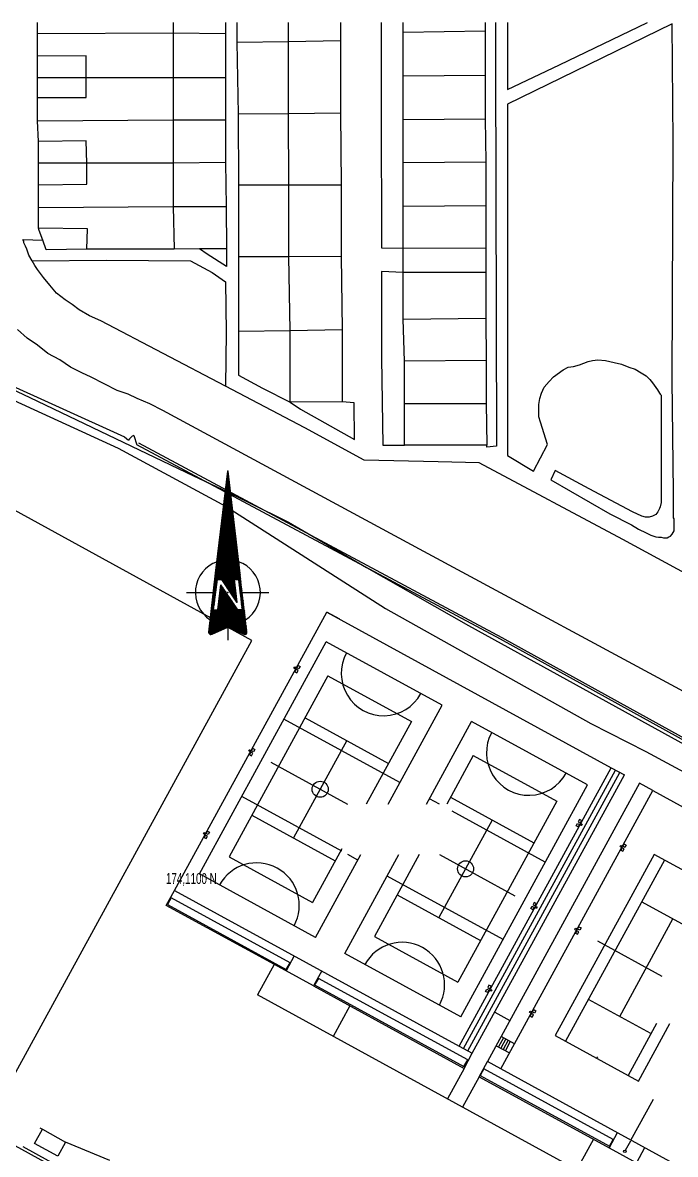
# Model space of a CAD drawing. Header units: millimetres. Extents: x 521005098 to 522149999836, y 174611071 to 175300000107.
# Drawn here: x 521803461790 to 521878764058, y 175169562340 to 175300000026 of the extents above; entities that cross this region are included whole.
import ezdxf
from ezdxf.enums import TextEntityAlignment as Align

# ---------------------------------------------------------------- set-up
doc = ezdxf.new("R2010")
doc.units = ezdxf.units.MM
doc.header["$LTSCALE"] = 200
doc.header["$PDSIZE"] = 200
for name, color, linetype in [('0-35TEXT', 3, 'Continuous'), ('siteplan$0$0-35TEXT', 3, 'Continuous'), ('siteplan$0$siteplan$0$10', 1, 'Continuous'), ('siteplan$0$siteplan$0$14', 1, 'Continuous'), ('siteplan$0$siteplan$0$19', 1, 'Continuous'), ('siteplan$0$siteplan$0$21', 1, 'Continuous'), ('siteplan$0$siteplan$0$25', 1, 'Continuous'), ('siteplan$0$siteplan$0$26', 1, 'Continuous'), ('siteplan$0$siteplan$0$48', 1, 'Continuous'), ('siteplan$0$siteplan$0$8', 1, 'Continuous'), ('siteplan$0$siteplan$0$9', 1, 'Continuous'), ('siteplan$0$siteplan$0$CONTROL', 7, 'Continuous'), ('siteplan$0$siteplan$0$Grid-txt', 1, 'Continuous')]:
    doc.layers.add(name, color=color, linetype=linetype)
doc.layers.get('siteplan$0$0-35TEXT').off()
doc.styles.add('siteplan$0$siteplan$0$Arial', font='arial.ttf', dxfattribs={"width": 0.65})

# ---------------------------------------------------------------- blocks, each defined once
blk = doc.blocks.new('siteplan$0$siteplan')
at = {"layer": 'siteplan$0$siteplan$0$10', "color": 8}
for p, q in [((21358, 75200), (21358, 75195.31)), ((21359.38, 75200), (21359.38, 75192.31)), ((21365.38, 75195.12), (21375.56, 75200)), ((21378.38, 75199.88), (21368.69, 75195.12)), ((21378.5, 75186.25), (21378.38, 75199.88)), ((21358, 75195.31), (21358.12, 75151.19)), ((21359.38, 75192.31), (21365.38, 75195.12)), ((21368.69, 75195.12), (21359.38, 75190.62)), ((21359.38, 75190.62), (21359.38, 75150.12)), ((21378.38, 75158.81), (21378.5, 75186.25)), ((21303.5, 75175), (21305.81, 75174.94)), ((21324.75, 75173.31), (21323.88, 75173.94)), ((21327, 75173.94), (21327, 75171.88)), ((21304.56, 75172.56), (21313.12, 75172.62)), ((21313.12, 75172.62), (21322.81, 75172.56)), ((21322.81, 75172.56), (21325.31, 75171.19)), ((21327, 75171.88), (21324.75, 75173.31)), ((21325.31, 75171.19), (21326.88, 75170.12)), ((21326.88, 75170.12), (21326.94, 75164.31)), ((21326.94, 75164.31), (21326.88, 75158.12)), ((21367.69, 75160.56), (21368.69, 75160.94)), ((21368.69, 75160.94), (21369.19, 75161.06)), ((21369.19, 75161.06), (21369.81, 75161.12)), ((21369.81, 75161.12), (21370.69, 75161.06)), ((21370.69, 75161.06), (21371.69, 75160.81)), ((21371.69, 75160.81), (21372.56, 75160.62)), ((21364.69, 75159.19), (21365.81, 75160)), ((21365.81, 75160), (21366.38, 75160.31)), ((21366.38, 75160.31), (21367, 75160.38)), ((21367, 75160.38), (21367.69, 75160.56)), ((21372.56, 75160.62), (21373.38, 75160.31)), ((21373.38, 75160.31), (21374.12, 75160.06)), ((21374.12, 75160.06), (21374.81, 75159.62)), ((21374.81, 75159.62), (21375.38, 75159.31)), ((21363.62, 75158), (21364.19, 75158.62)), ((21364.19, 75158.62), (21364.69, 75159.19)), ((21375.38, 75159.31), (21375.81, 75158.88)), ((21375.81, 75158.88), (21376.12, 75158.5)), ((21376.12, 75158.5), (21376.69, 75157.69)), ((21378.56, 75145.94), (21378.38, 75158.81)), ((21363.12, 75156.69), (21363.31, 75157.31)), ((21363.31, 75157.31), (21363.62, 75158)), ((21376.69, 75157.69), (21376.94, 75157.31)), ((21376.94, 75157.31), (21377, 75157.19)), ((21377, 75157.19), (21377.12, 75157.06)), ((21377.12, 75157.06), (21377.12, 75153.38)), ((21334.31, 75156.25), (21335.5, 75155.44)), ((21341.69, 75156.19), (21340.31, 75156.31)), ((21341.75, 75151.94), (21341.69, 75156.19)), ((21363, 75156), (21363.12, 75156.69)), ((21363, 75154.56), (21363, 75156)), ((21335.5, 75155.44), (21341.75, 75151.94)), ((21363.19, 75153.94), (21363, 75154.56)), ((21364, 75151.38), (21363.19, 75153.94)), ((21377.12, 75153.38), (21377.12, 75145.12)), ((21357, 75151.06), (21357, 75151.31)), ((21358.12, 75151.19), (21357, 75151.06)), ((21362.38, 75148.31), (21364, 75151.38)), ((21359.38, 75150.12), (21362.38, 75148.31)), ((21364.88, 75148.38), (21364.38, 75147.31)), ((21368.81, 75146.25), (21364.88, 75148.38)), ((21364.38, 75147.31), (21371.19, 75143.38)), ((21373.81, 75143.62), (21368.81, 75146.25)), ((21378.56, 75142.94), (21378.56, 75145.94)), ((21376.94, 75144), (21376.75, 75143.62)), ((21377, 75144.19), (21376.94, 75144)), ((21377.12, 75144.69), (21377, 75144.19)), ((21377.12, 75145.12), (21377.12, 75144.69)), ((21371.19, 75143.38), (21373.69, 75142.12)), ((21374.88, 75143.12), (21373.81, 75143.62)), ((21375.31, 75143), (21374.88, 75143.12)), ((21375.75, 75143), (21375.31, 75143)), ((21376.12, 75143.12), (21375.75, 75143)), ((21376.5, 75143.31), (21376.12, 75143.12)), ((21376.75, 75143.62), (21376.5, 75143.31)), ((21378.62, 75142.81), (21378.56, 75142.94)), ((21378.62, 75141.44), (21378.62, 75142.81)), ((21373.69, 75142.12), (21374.5, 75141.62)), ((21374.5, 75141.62), (21375.38, 75141.19)), ((21378.38, 75141.06), (21378.5, 75141.25)), ((21378.5, 75141.25), (21378.62, 75141.44)), ((21375.38, 75141.19), (21375.94, 75140.94)), ((21375.94, 75140.94), (21376.5, 75140.75)), ((21376.5, 75140.75), (21376.81, 75140.69)), ((21376.81, 75140.69), (21377.12, 75140.69)), ((21377.12, 75140.69), (21377.38, 75140.62)), ((21377.38, 75140.62), (21377.81, 75140.62)), ((21377.81, 75140.62), (21378, 75140.75)), ((21378, 75140.75), (21378.19, 75140.81)), ((21378.19, 75140.81), (21378.38, 75141.06)), ((21373.01, 75070.04), (21373.61, 75071.14))]:
    blk.add_line(p, q, dxfattribs=at)
blk.add_circle((21372.94, 75069.91), 0.15, dxfattribs=at)
at = {"layer": 'siteplan$0$siteplan$0$14', "color": 8}
for p, q in [((21305.19, 75198.75), (21305.19, 75200)), ((21320.81, 75200), (21320.81, 75198.81)), ((21334.12, 75197.81), (21334.12, 75200)), ((21340.12, 75200), (21340.12, 75197.94)), ((21347.38, 75198.88), (21347.38, 75200)), ((21356.81, 75200), (21356.81, 75199)), ((21305.19, 75196.12), (21305.19, 75198.75)), ((21320.81, 75198.81), (21320.81, 75193.62)), ((21356.81, 75199), (21347.38, 75198.88)), ((21347.38, 75193.88), (21347.38, 75198.88)), ((21356.81, 75199), (21356.81, 75193.94)), ((21334.12, 75189.5), (21334.12, 75197.81)), ((21340.12, 75197.94), (21340.12, 75189.56)), ((21310.81, 75196.19), (21305.19, 75196.12)), ((21310.81, 75193.62), (21310.81, 75196.19)), ((21310.81, 75191.38), (21310.81, 75193.62)), ((21320.81, 75193.62), (21320.81, 75188.81)), ((21347.38, 75193.88), (21356.81, 75193.94)), ((21347.38, 75188.81), (21347.38, 75193.88)), ((21356.81, 75193.94), (21356.81, 75188.88)), ((21305.19, 75191.38), (21310.81, 75191.38)), ((21305.19, 75188.69), (21305.19, 75191.38)), ((21334.19, 75181.31), (21334.12, 75189.5)), ((21340.12, 75189.56), (21340.19, 75181.31)), ((21305.31, 75186.31), (21305.19, 75188.69)), ((21320.81, 75188.81), (21320.81, 75183.81)), ((21356.81, 75188.88), (21347.38, 75188.81)), ((21347.38, 75183.88), (21347.38, 75188.81)), ((21356.81, 75188.88), (21356.88, 75183.94)), ((21310.81, 75186.38), (21305.31, 75186.31)), ((21310.88, 75183.81), (21310.81, 75186.38)), ((21310.88, 75181.38), (21310.88, 75183.81)), ((21320.81, 75183.81), (21320.81, 75178.81)), ((21347.38, 75183.88), (21356.88, 75183.94)), ((21347.38, 75178.81), (21347.38, 75183.88)), ((21356.88, 75183.94), (21356.88, 75178.88)), ((21305.31, 75181.31), (21310.88, 75181.38)), ((21305.31, 75178.69), (21305.31, 75181.31)), ((21334.19, 75173), (21334.19, 75181.31)), ((21340.19, 75181.31), (21340.19, 75173.06)), ((21305.31, 75176.31), (21305.31, 75178.69)), ((21320.81, 75178.81), (21320.94, 75173.88)), ((21356.88, 75178.88), (21347.38, 75178.81)), ((21347.38, 75174), (21347.38, 75178.81)), ((21356.88, 75178.88), (21356.88, 75174.06)), ((21310.94, 75176.25), (21305.31, 75176.31)), ((21310.88, 75173.88), (21310.94, 75176.25)), ((21320.94, 75173.88), (21310.88, 75173.88)), ((21347.38, 75174), (21356.88, 75174.06)), ((21347.38, 75171.19), (21347.38, 75174)), ((21356.88, 75174.06), (21356.88, 75171.19)), ((21334.31, 75164.5), (21334.19, 75173)), ((21340.19, 75173.06), (21340.31, 75164.62)), ((21356.88, 75171.19), (21347.38, 75171.19)), ((21347.38, 75165.81), (21347.38, 75171.19)), ((21356.88, 75171.19), (21356.88, 75165.94)), ((21347.38, 75165.81), (21356.88, 75165.94)), ((21347.5, 75161), (21347.38, 75165.81)), ((21356.88, 75165.94), (21356.94, 75161.06)), ((21334.31, 75156.25), (21334.31, 75164.5)), ((21340.31, 75164.62), (21340.31, 75156.31)), ((21356.94, 75161.06), (21347.5, 75161)), ((21347.5, 75156.12), (21347.5, 75161)), ((21356.94, 75161.06), (21356.94, 75156.12)), ((21340.31, 75156.31), (21334.31, 75156.25)), ((21347.5, 75156.12), (21356.94, 75156.12)), ((21347.5, 75151.31), (21347.5, 75156.12)), ((21356.94, 75156.12), (21357, 75151.31)), ((21357, 75151.31), (21347.5, 75151.31))]:
    blk.add_line(p, q, dxfattribs=at)
at = {"layer": 'siteplan$0$siteplan$0$19', "color": 8}
for p, q in [((21285.4, 75164.24), (21314.5, 75150.96)), ((21314.5, 75150.96), (21326.93, 75144.24)), ((21358.79, 75129.1), (21316.86, 75151.52)), ((21326.93, 75144.24), (21345.33, 75132.48)), ((21345.33, 75132.48), (21369, 75119.23)), ((21387.59, 75113.18), (21358.79, 75129.1)), ((21369, 75119.23), (21375.37, 75115.98)), ((21375.37, 75115.98), (21396.11, 75104.77)), ((21304.83, 75070.83), (21305.74, 75072.47)), ((21305.74, 75072.47), (21308.42, 75070.98)), ((21307.52, 75069.34), (21304.83, 75070.83)), ((21308.42, 75070.98), (21307.52, 75069.34)), ((21313.53, 75068.87), (21308.42, 75070.98)), ((21313.53, 75068.87), (21308.42, 75070.98))]:
    blk.add_line(p, q, dxfattribs=at)
at = {"layer": 'siteplan$0$siteplan$0$21', "color": 8}
for p, q in [((21329.91, 75128.8), (21242.19, 75176.82)), ((21301.1, 75076.17), (21329.91, 75128.8)), ((21335.09, 75125.64), (21335.24, 75125.91)), ((21335.33, 75125.51), (21335.09, 75125.64)), ((21335.24, 75125.91), (21335.48, 75125.78)), ((21335.48, 75125.78), (21335.33, 75125.51)), ((21335, 75125.47), (21334.85, 75125.19)), ((21334.85, 75125.19), (21335.08, 75125.06)), ((21335.23, 75125.34), (21335, 75125.47)), ((21335.08, 75125.06), (21335.23, 75125.34)), ((21329.77, 75115.91), (21329.62, 75115.64)), ((21329.62, 75115.64), (21329.86, 75115.51)), ((21330.01, 75115.79), (21329.77, 75115.91)), ((21329.86, 75115.51), (21330.01, 75115.79)), ((21329.87, 75116.09), (21330.02, 75116.36)), ((21330.1, 75115.96), (21329.87, 75116.09)), ((21330.02, 75116.36), (21330.25, 75116.23)), ((21330.25, 75116.23), (21330.1, 75115.96)), ((21367.32, 75107.44), (21367.46, 75107.71)), ((21367.55, 75107.31), (21367.32, 75107.44)), ((21367.46, 75107.71), (21367.7, 75107.58)), ((21367.7, 75107.58), (21367.55, 75107.31)), ((21367.71, 75108.16), (21367.56, 75107.88)), ((21367.56, 75107.88), (21367.8, 75107.75)), ((21367.95, 75108.03), (21367.71, 75108.16)), ((21367.8, 75107.75), (21367.95, 75108.03)), ((21324.55, 75106.36), (21324.4, 75106.09)), ((21324.4, 75106.09), (21324.64, 75105.96)), ((21324.79, 75106.24), (21324.55, 75106.36)), ((21324.64, 75105.96), (21324.79, 75106.24)), ((21324.65, 75106.54), (21324.8, 75106.81)), ((21324.88, 75106.41), (21324.65, 75106.54)), ((21324.8, 75106.81), (21325.03, 75106.68)), ((21325.03, 75106.68), (21324.88, 75106.41)), ((21372.62, 75104.89), (21372.47, 75104.62)), ((21372.85, 75104.76), (21372.62, 75104.89)), ((21372.7, 75104.49), (21372.85, 75104.76)), ((21372.71, 75105.07), (21372.86, 75105.34)), ((21372.95, 75104.94), (21372.71, 75105.07)), ((21372.86, 75105.34), (21373.1, 75105.21)), ((21373.1, 75105.21), (21372.95, 75104.94)), ((21372.47, 75104.62), (21372.7, 75104.49)), ((21362.49, 75098.61), (21362.34, 75098.33)), ((21362.34, 75098.33), (21362.57, 75098.2)), ((21362.72, 75098.48), (21362.49, 75098.61)), ((21362.57, 75098.2), (21362.72, 75098.48)), ((21362.09, 75097.89), (21362.24, 75098.16)), ((21362.33, 75097.76), (21362.09, 75097.89)), ((21362.24, 75098.16), (21362.48, 75098.03)), ((21362.48, 75098.03), (21362.33, 75097.76)), ((21367.49, 75095.52), (21367.64, 75095.79)), ((21367.64, 75095.79), (21367.88, 75095.66)), ((21367.88, 75095.66), (21367.73, 75095.39)), ((21367.39, 75095.34), (21367.25, 75095.07)), ((21367.25, 75095.07), (21367.48, 75094.94)), ((21367.63, 75095.21), (21367.39, 75095.34)), ((21367.48, 75094.94), (21367.63, 75095.21)), ((21367.73, 75095.39), (21367.49, 75095.52)), ((21356.87, 75088.34), (21357.02, 75088.61)), ((21357.11, 75088.21), (21356.87, 75088.34)), ((21357.02, 75088.61), (21357.25, 75088.48)), ((21357.25, 75088.48), (21357.11, 75088.21)), ((21357.26, 75089.06), (21357.12, 75088.78)), ((21357.12, 75088.78), (21357.35, 75088.65)), ((21357.5, 75088.93), (21357.26, 75089.06)), ((21357.35, 75088.65), (21357.5, 75088.93)), ((21362.17, 75085.79), (21362.02, 75085.52)), ((21362.02, 75085.52), (21362.26, 75085.39)), ((21362.41, 75085.66), (21362.17, 75085.79)), ((21362.26, 75085.39), (21362.41, 75085.66)), ((21362.27, 75085.97), (21362.42, 75086.24)), ((21362.5, 75085.84), (21362.27, 75085.97)), ((21362.42, 75086.24), (21362.65, 75086.11)), ((21362.65, 75086.11), (21362.5, 75085.84))]:
    blk.add_line(p, q, dxfattribs=at)
for centre in [(21334.87, 75125.65), (21329.65, 75116.1), (21367.92, 75107.57), (21324.42, 75106.55), (21372.49, 75105.07), (21362.7, 75098.02), (21367.27, 75095.52), (21357.48, 75088.47), (21362.04, 75085.97)]:
    blk.add_circle(centre, 0.1, dxfattribs=at)
at = {"layer": 'siteplan$0$siteplan$0$25', "color": 8}
for p, q in [((21285.2, 75165.84), (21315.2, 75152.26)), ((21315.2, 75152.26), (21315.66, 75151.87)), ((21316.31, 75152.4), (21316.63, 75151.35)), ((21358.58, 75128.95), (21316.63, 75151.35)), ((21387.39, 75113.05), (21358.58, 75128.95)), ((21303.49, 75070.48), (21382.25, 75027.04))]:
    blk.add_line(p, q, dxfattribs=at)
blk.add_arc((21316.63, 75151.35), 1.1, 106.9065, 151.9065, dxfattribs=at)
at = {"layer": 'siteplan$0$siteplan$0$26', "color": 8}
for p, q in [((21320.99, 75099.99), (21338.54, 75132.07)), ((21340.07, 75131.24), (21338.54, 75132.07)), ((21338.54, 75132.07), (21371.35, 75114.13)), ((21323.86, 75101.88), (21338.49, 75128.64)), ((21351.87, 75121.32), (21338.49, 75128.64)), ((21338.68, 75124.7), (21327.28, 75103.85)), ((21338.68, 75124.7), (21348.31, 75119.44)), ((21345.64, 75109.92), (21351.87, 75121.32)), ((21346.99, 75112.41), (21333.61, 75119.72)), ((21336.05, 75119.89), (21345.67, 75114.63)), ((21348.31, 75119.44), (21343.1, 75109.92)), ((21350.04, 75109.92), (21355.26, 75119.47)), ((21368.64, 75112.16), (21355.26, 75119.47)), ((21340.86, 75117.26), (21334.72, 75106.03)), ((21355.45, 75115.53), (21352.38, 75109.92)), ((21355.45, 75115.53), (21365.07, 75110.27)), ((21332.1, 75114.76), (21340.94, 75109.92)), ((21353.81, 75082.04), (21371.35, 75114.13)), ((21354.32, 75081.77), (21371.86, 75113.85)), ((21371.35, 75114.13), (21372.88, 75113.29)), ((21354.82, 75081.49), (21372.37, 75113.57)), ((21355.33, 75081.21), (21372.88, 75113.29)), ((21354, 75085.4), (21368.64, 75112.16)), ((21374.64, 75112.33), (21357.09, 75080.25)), ((21358.61, 75079.41), (21376.16, 75111.5)), ((21376.16, 75111.5), (21374.64, 75112.33)), ((21376.16, 75111.5), (21407.75, 75094.23)), ((21340.28, 75104.49), (21328.74, 75110.8)), ((21351.54, 75109.92), (21350.38, 75110.55)), ((21352.82, 75110.72), (21362.44, 75105.46)), ((21365.07, 75110.27), (21353.67, 75089.42)), ((21329.91, 75108.66), (21339.53, 75103.4)), ((21363.76, 75103.24), (21353, 75109.12)), ((21357.63, 75108.09), (21351.49, 75096.86)), ((21340.28, 75104.77), (21336.9, 75098.59)), ((21327.28, 75103.85), (21336.9, 75098.59)), ((21337.24, 75094.57), (21342.46, 75104.11)), ((21340.62, 75092.71), (21346.86, 75104.11)), ((21342.12, 75103.48), (21340.96, 75104.11)), ((21349.2, 75104.11), (21344.04, 75094.68)), ((21351.56, 75104.11), (21360.25, 75099.36)), ((21376.3, 75104.13), (21364.9, 75083.27)), ((21377.5, 75103.47), (21366.1, 75082.62)), ((21385.93, 75098.87), (21376.3, 75104.13)), ((21337.24, 75094.57), (21323.86, 75101.88)), ((21358.88, 75094.31), (21345.5, 75101.63)), ((21320.99, 75099.99), (21353.81, 75082.04)), ((21346.67, 75099.49), (21356.3, 75094.23)), ((21382.09, 75094.71), (21374.87, 75098.66)), ((21372.34, 75085.46), (21378.48, 75096.69)), ((21344.04, 75094.68), (21353.67, 75089.42)), ((21377.25, 75090.06), (21369.8, 75094.14)), ((21354, 75085.4), (21340.62, 75092.71)), ((21375.95, 75083.48), (21368.73, 75087.43)), ((21376.58, 75084.63), (21373.32, 75078.67)), ((21374.52, 75078.01), (21378.14, 75084.63)), ((21358.93, 75083), (21358.36, 75081.95)), ((21359.2, 75082.86), (21358.62, 75081.8)), ((21360.2, 75082.31), (21358.67, 75083.14)), ((21359.46, 75082.71), (21358.88, 75081.66)), ((21359.72, 75082.57), (21359.15, 75081.52)), ((21364.9, 75083.27), (21374.52, 75078.01)), ((21353.81, 75082.04), (21355.33, 75081.21)), ((21358.1, 75082.09), (21359.62, 75081.26)), ((21358.61, 75079.41), (21357.09, 75080.25)), ((21369.71, 75080.64), (21369.81, 75080.82)), ((21390.2, 75062.14), (21358.61, 75079.41)), ((21373.64, 75071.2), (21376.23, 75075.93)), ((21301.44, 75071.2), (21330.85, 75055.11))]:
    blk.add_line(p, q, dxfattribs=at)
for centre in [(21337.79, 75111.64), (21354.56, 75102.47)]:
    blk.add_circle(centre, 0.926, dxfattribs=at)
for centre, start, end in [((21345.11, 75125.02), 151.326, 331.326), ((21361.87, 75115.85), 151.326, 331.326), ((21330.47, 75098.26), 331.326, 151.326), ((21347.24, 75089.1), 331.326, 151.326)]:
    blk.add_arc(centre, 4.9, start, end, dxfattribs=at)
at = {"layer": 'siteplan$0$siteplan$0$48', "color": 8}
for p, q in [((21320.61, 75099.11), (21320.17, 75098.35)), ((21320.17, 75098.35), (21333.87, 75090.87)), ((21334.31, 75091.63), (21320.61, 75099.11)), ((21333.87, 75090.87), (21334.31, 75091.63)), ((21337.58, 75089.84), (21337.14, 75089.09)), ((21337.14, 75089.09), (21354.37, 75079.68)), ((21354.81, 75080.44), (21337.58, 75089.84)), ((21354.37, 75079.68), (21354.81, 75080.44)), ((21356.68, 75079.41), (21356.24, 75078.66)), ((21356.24, 75078.66), (21371.15, 75070.52)), ((21371.58, 75071.28), (21356.68, 75079.41)), ((21371.15, 75070.52), (21371.58, 75071.28))]:
    blk.add_line(p, q, dxfattribs=at)
at = {"layer": 'siteplan$0$siteplan$0$8', "color": 8}
for p, q in [((21303.62, 75174.81), (21303.5, 75175)), ((21303.62, 75174.62), (21303.62, 75174.81)), ((21303.81, 75174.25), (21303.62, 75174.62)), ((21303.94, 75173.88), (21303.81, 75174.25)), ((21304.19, 75173.19), (21303.94, 75173.88)), ((21304.56, 75172.56), (21304.19, 75173.19)), ((21304.88, 75172), (21304.56, 75172.56)), ((21305.19, 75171.56), (21304.88, 75172)), ((21305.88, 75170.62), (21305.19, 75171.56)), ((21306.62, 75169.75), (21305.88, 75170.62)), ((21307.38, 75168.81), (21306.62, 75169.75)), ((21308.38, 75168.06), (21307.38, 75168.81)), ((21309.19, 75167.5), (21308.38, 75168.06)), ((21310, 75166.88), (21309.19, 75167.5)), ((21311.19, 75166.19), (21310, 75166.88)), ((21312.5, 75165.62), (21311.19, 75166.19)), ((21326.88, 75158.12), (21312.5, 75165.62)), ((21304, 75163.62), (21302.88, 75164.62)), ((21305.19, 75162.81), (21304, 75163.62)), ((21306.38, 75161.88), (21305.19, 75162.81)), ((21307.75, 75161.12), (21306.38, 75161.88)), ((21309, 75160.31), (21307.75, 75161.12)), ((21310.31, 75159.62), (21309, 75160.31)), ((21311.38, 75159.12), (21310.31, 75159.62)), ((21314.38, 75157.62), (21311.38, 75159.12)), ((21315.62, 75157.19), (21314.38, 75157.62)), ((21316.69, 75156.69), (21315.62, 75157.19)), ((21336, 75153.31), (21326.88, 75158.12)), ((21318.12, 75156.06), (21316.69, 75156.69)), ((21319.62, 75155.31), (21318.12, 75156.06)), ((21349.75, 75139.06), (21319.62, 75155.31)), ((21342.88, 75149.56), (21336, 75153.31)), ((21351.38, 75149.38), (21342.88, 75149.56)), ((21356.12, 75149.25), (21351.38, 75149.38)), ((21372.69, 75140.44), (21356.12, 75149.25)), ((21396.69, 75127.38), (21372.69, 75140.44)), ((21389, 75117.88), (21349.75, 75139.06)), ((21320.04, 75098.25), (21320.99, 75099.99)), ((21333.78, 75090.74), (21320.04, 75098.25)), ((21334.8, 75092.44), (21333.85, 75090.7)), ((21332.48, 75091.45), (21330.57, 75087.94)), ((21337.01, 75088.97), (21333.78, 75090.74)), ((21337.96, 75090.71), (21337.01, 75088.97)), ((21401.97, 75048.89), (21330.57, 75087.94)), ((21337.01, 75088.97), (21354.38, 75079.47)), ((21341.22, 75086.67), (21339.3, 75083.16)), ((21357.92, 75085.95), (21359.68, 75084.99)), ((21354.38, 75079.47), (21355.33, 75081.21)), ((21356.14, 75078.51), (21357.09, 75080.25)), ((21354.38, 75079.47), (21352.46, 75075.96)), ((21356.14, 75078.51), (21354.22, 75075)), ((21356.14, 75078.51), (21371.11, 75070.32)), ((21305.44, 75072.63), (21305.74, 75072.47)), ((21369.3, 75071.32), (21367.38, 75067.81)), ((21372.06, 75072.06), (21371.11, 75070.32)), ((21371.11, 75070.32), (21374.27, 75068.6)), ((21375.22, 75070.33), (21374.27, 75068.6))]:
    blk.add_line(p, q, dxfattribs=at)
at = {"layer": 'siteplan$0$siteplan$0$9', "color": 8}
for p, q in [((21326.88, 75200), (21326.88, 75198.75)), ((21328.19, 75200), (21328.19, 75197.75)), ((21344.81, 75200), (21344.81, 75190.12)), ((21305.19, 75198.75), (21320.81, 75198.81)), ((21320.81, 75198.81), (21326.88, 75198.75)), ((21326.88, 75198.75), (21326.88, 75193.62)), ((21328.19, 75197.75), (21334.12, 75197.81)), ((21328.19, 75197.75), (21328.31, 75189.44)), ((21334.12, 75197.81), (21340.12, 75197.94)), ((21305.19, 75193.62), (21305.19, 75196.12)), ((21305.19, 75191.38), (21305.19, 75193.62)), ((21310.81, 75193.62), (21305.19, 75193.62)), ((21320.81, 75193.62), (21310.81, 75193.62)), ((21326.88, 75193.62), (21320.81, 75193.62)), ((21326.88, 75193.62), (21326.88, 75188.81)), ((21334.12, 75189.5), (21328.31, 75189.44)), ((21340.12, 75189.56), (21334.12, 75189.5)), ((21344.81, 75190.12), (21344.88, 75174.06)), ((21305.19, 75188.69), (21320.81, 75188.81)), ((21320.81, 75188.81), (21326.88, 75188.81)), ((21326.88, 75188.81), (21326.88, 75183.88)), ((21328.31, 75189.44), (21328.38, 75181.31)), ((21305.31, 75183.81), (21305.31, 75186.31)), ((21305.31, 75181.31), (21305.31, 75183.81)), ((21310.88, 75183.81), (21305.31, 75183.81)), ((21320.81, 75183.81), (21310.88, 75183.81)), ((21326.88, 75183.88), (21320.81, 75183.81)), ((21326.88, 75183.88), (21326.94, 75178.81)), ((21328.38, 75181.31), (21328.38, 75173)), ((21328.38, 75181.31), (21334.19, 75181.31)), ((21334.19, 75181.31), (21340.19, 75181.31)), ((21305.31, 75178.69), (21320.81, 75178.81)), ((21320.81, 75178.81), (21326.94, 75178.81)), ((21326.94, 75178.81), (21327, 75173.94)), ((21305.38, 75176.06), (21305.31, 75176.31)), ((21305.81, 75174.94), (21305.38, 75176.06)), ((21306.19, 75173.81), (21305.81, 75174.94)), ((21310.88, 75173.88), (21306.19, 75173.81)), ((21323.88, 75173.94), (21320.94, 75173.88)), ((21327, 75173.94), (21323.88, 75173.94)), ((21344.88, 75174.06), (21347.38, 75174)), ((21328.38, 75173), (21328.38, 75164.44)), ((21334.19, 75173), (21328.38, 75173)), ((21340.19, 75173.06), (21334.19, 75173)), ((21347.38, 75171.19), (21344.88, 75171.31)), ((21344.88, 75171.31), (21344.88, 75161.31)), ((21328.38, 75164.44), (21334.31, 75164.5)), ((21328.38, 75164.44), (21328.38, 75159.38)), ((21334.31, 75164.5), (21340.31, 75164.62)), ((21293, 75162.12), (21304.31, 75156.81)), ((21344.88, 75161.31), (21345, 75151.31)), ((21328.38, 75159.38), (21331.12, 75157.88)), ((21331.12, 75157.88), (21334.31, 75156.25)), ((21304.31, 75156.81), (21323.19, 75147.75)), ((21345, 75151.31), (21347.5, 75151.31)), ((21323.19, 75147.75), (21326.38, 75146.25)), ((21326.38, 75146.25), (21329.5, 75144.75)), ((21329.5, 75144.75), (21334.12, 75142.44)), ((21334.12, 75142.44), (21343.12, 75137.19)), ((21343.12, 75137.19), (21354.88, 75130.5)), ((21354.88, 75130.5), (21375.62, 75119.12)), ((21375.62, 75119.12), (21386, 75113.38))]:
    blk.add_line(p, q, dxfattribs=at)
at = {"layer": 'siteplan$0$siteplan$0$CONTROL', "color": 2, "linetype": 'Continuous'}
for p, q in [((21325.73, 75136.56), (21327.13, 75148.31)), ((21327.18, 75147.86), (21327.08, 75147.96)), ((21327.23, 75147.81), (21327.08, 75147.91)), ((21327.23, 75147.71), (21327.08, 75147.86)), ((21327.23, 75147.66), (21327.08, 75147.81)), ((21327.23, 75147.61), (21327.08, 75147.76)), ((21327.13, 75148.31), (21328.53, 75136.51)), ((21327.18, 75148.16), (21327.13, 75148.21)), ((21327.18, 75148.11), (21327.13, 75148.16)), ((21327.18, 75148.06), (21327.13, 75148.11)), ((21327.18, 75148.01), (21327.13, 75148.06)), ((21327.18, 75147.91), (21327.13, 75148.01)), ((21327.38, 75146.26), (21326.93, 75146.71)), ((21327.38, 75146.21), (21326.93, 75146.66)), ((21327.38, 75146.11), (21326.93, 75146.61)), ((21327.43, 75146.06), (21326.93, 75146.56)), ((21327.43, 75146.01), (21326.93, 75146.51)), ((21327.43, 75145.91), (21326.93, 75146.46)), ((21327.33, 75146.81), (21326.98, 75147.16)), ((21327.33, 75146.76), (21326.98, 75147.11)), ((21327.33, 75146.71), (21326.98, 75147.06)), ((21327.33, 75146.66), (21326.98, 75147.01)), ((21327.33, 75146.56), (21326.98, 75146.96)), ((21327.38, 75146.51), (21326.98, 75146.91)), ((21327.38, 75146.46), (21326.98, 75146.86)), ((21327.38, 75146.36), (21326.98, 75146.81)), ((21327.38, 75146.31), (21326.98, 75146.76)), ((21327.28, 75147.36), (21327.03, 75147.56)), ((21327.28, 75147.26), (21327.03, 75147.51)), ((21327.28, 75147.21), (21327.03, 75147.46)), ((21327.28, 75147.16), (21327.03, 75147.41)), ((21327.28, 75147.11), (21327.03, 75147.36)), ((21327.28, 75147.01), (21327.03, 75147.31)), ((21327.28, 75146.96), (21327.03, 75147.26)), ((21327.33, 75146.91), (21327.03, 75147.21)), ((21327.23, 75147.56), (21327.08, 75147.71)), ((21327.23, 75147.46), (21327.08, 75147.66)), ((21327.23, 75147.41), (21327.08, 75147.61)), ((21327.58, 75144.66), (21326.78, 75145.41)), ((21327.58, 75144.61), (21326.78, 75145.36)), ((21327.58, 75144.51), (21326.78, 75145.31)), ((21327.58, 75144.46), (21326.78, 75145.26)), ((21327.63, 75144.41), (21326.78, 75145.21)), ((21327.63, 75144.31), (21326.78, 75145.16)), ((21327.53, 75145.21), (21326.83, 75145.86)), ((21327.53, 75145.16), (21326.83, 75145.81)), ((21327.53, 75145.11), (21326.83, 75145.76)), ((21327.53, 75145.06), (21326.83, 75145.71)), ((21327.53, 75144.96), (21326.83, 75145.66)), ((21327.53, 75144.91), (21326.83, 75145.61)), ((21327.53, 75144.86), (21326.83, 75145.56)), ((21327.58, 75144.76), (21326.83, 75145.51)), ((21327.58, 75144.71), (21326.83, 75145.46)), ((21327.43, 75145.76), (21326.88, 75146.31)), ((21327.48, 75145.66), (21326.88, 75146.26)), ((21327.48, 75145.61), (21326.88, 75146.21)), ((21327.48, 75145.56), (21326.88, 75146.16)), ((21327.48, 75145.51), (21326.88, 75146.11)), ((21327.48, 75145.41), (21326.88, 75146.06)), ((21327.48, 75145.36), (21326.88, 75145.96)), ((21327.48, 75145.31), (21326.88, 75145.91)), ((21327.43, 75145.86), (21326.93, 75146.41)), ((21327.43, 75145.81), (21326.93, 75146.36)), ((21327.78, 75143.06), (21326.63, 75144.16)), ((21327.78, 75142.96), (21326.63, 75144.11)), ((21327.78, 75142.91), (21326.63, 75144.06)), ((21327.78, 75142.86), (21326.63, 75144.01)), ((21327.78, 75142.81), (21326.63, 75143.96)), ((21327.83, 75142.71), (21326.63, 75143.91)), ((21327.83, 75142.66), (21326.63, 75143.86)), ((21327.68, 75143.61), (21326.68, 75144.61)), ((21327.73, 75143.56), (21326.68, 75144.56)), ((21327.73, 75143.51), (21326.68, 75144.51)), ((21327.73, 75143.41), (21326.68, 75144.46)), ((21327.73, 75143.36), (21326.68, 75144.41)), ((21327.73, 75143.31), (21326.68, 75144.36)), ((21327.73, 75143.26), (21326.68, 75144.31)), ((21327.73, 75143.16), (21326.68, 75144.26)), ((21327.78, 75143.11), (21326.68, 75144.21)), ((21327.63, 75144.16), (21326.73, 75145.01)), ((21327.63, 75144.06), (21326.73, 75144.96)), ((21327.63, 75144.01), (21326.73, 75144.91)), ((21327.68, 75143.96), (21326.73, 75144.86)), ((21327.68, 75143.86), (21326.73, 75144.81)), ((21327.68, 75143.81), (21326.73, 75144.76)), ((21327.68, 75143.76), (21326.73, 75144.71)), ((21327.68, 75143.71), (21326.73, 75144.66)), ((21327.63, 75144.26), (21326.78, 75145.11)), ((21327.63, 75144.21), (21326.78, 75145.06)), ((21327.98, 75141.46), (21326.48, 75142.91)), ((21327.98, 75141.36), (21326.48, 75142.86)), ((21327.98, 75141.31), (21326.48, 75142.81)), ((21327.98, 75141.26), (21326.48, 75142.76)), ((21327.98, 75141.21), (21326.48, 75142.71)), ((21327.98, 75141.11), (21326.48, 75142.66)), ((21327.98, 75141.06), (21326.48, 75142.61)), ((21328.03, 75141.01), (21326.48, 75142.56)), ((21327.88, 75142.01), (21326.53, 75143.36)), ((21327.88, 75141.96), (21326.53, 75143.31)), ((21327.88, 75141.91), (21326.53, 75143.26)), ((21327.93, 75141.81), (21326.53, 75143.21)), ((21327.93, 75141.76), (21326.53, 75143.16)), ((21327.93, 75141.71), (21326.53, 75143.11)), ((21327.93, 75141.66), (21326.53, 75143.06)), ((21327.93, 75141.56), (21326.53, 75143.01)), ((21327.93, 75141.51), (21326.53, 75142.96)), ((21327.83, 75142.51), (21326.58, 75143.76)), ((21327.83, 75142.46), (21326.58, 75143.71)), ((21327.83, 75142.41), (21326.58, 75143.66)), ((21327.83, 75142.36), (21326.58, 75143.61)), ((21327.88, 75142.26), (21326.58, 75143.56)), ((21327.88, 75142.21), (21326.58, 75143.51)), ((21327.88, 75142.16), (21326.58, 75143.46)), ((21327.88, 75142.06), (21326.58, 75143.41)), ((21327.83, 75142.61), (21326.63, 75143.81)), ((21328.13, 75139.86), (21326.33, 75141.61)), ((21328.18, 75139.76), (21326.33, 75141.56)), ((21328.18, 75139.71), (21326.33, 75141.51)), ((21328.18, 75139.66), (21326.33, 75141.46)), ((21328.18, 75139.56), (21326.33, 75141.41)), ((21328.18, 75139.51), (21326.33, 75141.36)), ((21328.18, 75139.46), (21326.33, 75141.31)), ((21328.18, 75139.41), (21326.33, 75141.26)), ((21328.08, 75140.36), (21326.38, 75142.06)), ((21328.08, 75140.31), (21326.38, 75142.01)), ((21328.08, 75140.21), (21326.38, 75141.96)), ((21328.13, 75140.16), (21326.38, 75141.91)), ((21328.13, 75140.11), (21326.38, 75141.86)), ((21328.13, 75140.01), (21326.38, 75141.81)), ((21328.13, 75139.96), (21326.38, 75141.76)), ((21328.13, 75139.91), (21326.38, 75141.71)), ((21328.03, 75140.91), (21326.43, 75142.51)), ((21328.03, 75140.86), (21326.43, 75142.46)), ((21328.03, 75140.81), (21326.43, 75142.41)), ((21328.03, 75140.76), (21326.43, 75142.36)), ((21328.03, 75140.66), (21326.43, 75142.31)), ((21328.08, 75140.61), (21326.43, 75142.26)), ((21328.08, 75140.56), (21326.43, 75142.21)), ((21328.08, 75140.46), (21326.43, 75142.16)), ((21328.08, 75140.41), (21326.43, 75142.11)), ((21328.38, 75137.71), (21326.13, 75139.96)), ((21328.33, 75138.21), (21326.18, 75140.36)), ((21328.33, 75138.16), (21326.18, 75140.31)), ((21328.33, 75138.11), (21326.18, 75140.26)), ((21328.38, 75138.06), (21326.18, 75140.21)), ((21328.38, 75137.96), (21326.18, 75140.16)), ((21328.38, 75137.91), (21326.18, 75140.11)), ((21328.38, 75137.86), (21326.18, 75140.06)), ((21328.38, 75137.81), (21326.18, 75140.01)), ((21328.28, 75138.76), (21326.23, 75140.76)), ((21328.28, 75138.66), (21326.23, 75140.71)), ((21328.28, 75138.61), (21326.23, 75140.66)), ((21328.28, 75138.56), (21326.23, 75140.61)), ((21328.33, 75138.51), (21326.23, 75140.56)), ((21328.33, 75138.41), (21326.23, 75140.51)), ((21328.33, 75138.36), (21326.23, 75140.46)), ((21328.33, 75138.31), (21326.23, 75140.41)), ((21328.23, 75139.31), (21326.28, 75141.21)), ((21328.23, 75139.26), (21326.28, 75141.16)), ((21328.23, 75139.21), (21326.28, 75141.11)), ((21328.23, 75139.11), (21326.28, 75141.06)), ((21328.23, 75139.06), (21326.28, 75141.01)), ((21328.23, 75139.01), (21326.28, 75140.96)), ((21328.23, 75138.96), (21326.28, 75140.91)), ((21328.28, 75138.86), (21326.28, 75140.86)), ((21328.28, 75138.81), (21326.28, 75140.81)), ((21328.58, 75136.11), (21325.98, 75138.71)), ((21328.58, 75136.06), (21325.98, 75138.66)), ((21328.53, 75136.61), (21326.03, 75139.11)), ((21328.53, 75136.56), (21326.03, 75139.06)), ((21328.53, 75136.51), (21326.03, 75139.01)), ((21328.53, 75136.46), (21326.03, 75138.96)), ((21328.58, 75136.36), (21326.03, 75138.91)), ((21328.58, 75136.31), (21326.03, 75138.86)), ((21328.58, 75136.26), (21326.03, 75138.81)), ((21328.58, 75136.16), (21326.03, 75138.76)), ((21328.48, 75137.16), (21326.08, 75139.51)), ((21328.48, 75137.06), (21326.08, 75139.46)), ((21328.48, 75137.01), (21326.08, 75139.41)), ((21328.48, 75136.96), (21326.08, 75139.36)), ((21328.48, 75136.91), (21326.08, 75139.31)), ((21328.48, 75136.81), (21326.08, 75139.26)), ((21328.53, 75136.76), (21326.08, 75139.21)), ((21328.53, 75136.71), (21326.08, 75139.16)), ((21328.43, 75137.66), (21326.13, 75139.91)), ((21328.43, 75137.61), (21326.13, 75139.86)), ((21328.43, 75137.51), (21326.13, 75139.81)), ((21328.43, 75137.46), (21326.13, 75139.76)), ((21328.43, 75137.41), (21326.13, 75139.71)), ((21328.43, 75137.36), (21326.13, 75139.66)), ((21328.43, 75137.26), (21326.13, 75139.61)), ((21328.48, 75137.21), (21326.13, 75139.56)), ((21327.93, 75135.36), (21325.83, 75137.46)), ((21327.93, 75135.31), (21325.83, 75137.41)), ((21327.93, 75135.26), (21325.83, 75137.36)), ((21327.93, 75135.81), (21325.88, 75137.86)), ((21327.88, 75135.81), (21325.88, 75137.81)), ((21327.88, 75135.76), (21325.88, 75137.76)), ((21327.88, 75135.71), (21325.88, 75137.71)), ((21327.88, 75135.61), (21325.88, 75137.66)), ((21327.88, 75135.56), (21325.88, 75137.61)), ((21327.93, 75135.51), (21325.88, 75137.56)), ((21327.93, 75135.41), (21325.88, 75137.51)), ((21328.68, 75135.56), (21325.93, 75138.26)), ((21328.33, 75135.81), (21325.93, 75138.21)), ((21328.28, 75135.81), (21325.93, 75138.16)), ((21328.23, 75135.81), (21325.93, 75138.11)), ((21328.13, 75135.81), (21325.93, 75138.06)), ((21328.08, 75135.81), (21325.93, 75138.01)), ((21328.03, 75135.81), (21325.93, 75137.96)), ((21327.98, 75135.81), (21325.93, 75137.91)), ((21328.58, 75136.01), (21325.98, 75138.61)), ((21328.63, 75135.91), (21325.98, 75138.56)), ((21328.63, 75135.86), (21325.98, 75138.51)), ((21328.63, 75135.81), (21325.98, 75138.46)), ((21328.63, 75135.71), (21325.98, 75138.41)), ((21328.63, 75135.66), (21325.98, 75138.36)), ((21328.63, 75135.61), (21325.98, 75138.31)), ((21324.93, 75129.76), (21325.73, 75136.56)), ((21326.08, 75135.81), (21325.68, 75136.16)), ((21325.98, 75135.81), (21325.68, 75136.11)), ((21325.93, 75135.81), (21325.68, 75136.06)), ((21328.03, 75134.26), (21325.73, 75136.56)), ((21328.08, 75134.21), (21325.73, 75136.51)), ((21326.38, 75135.81), (21325.73, 75136.46)), ((21326.33, 75135.81), (21325.73, 75136.41)), ((21326.28, 75135.81), (21325.73, 75136.36)), ((21326.23, 75135.81), (21325.73, 75136.31)), ((21326.18, 75135.81), (21325.73, 75136.26)), ((21326.13, 75135.81), (21325.73, 75136.21)), ((21327.98, 75134.81), (21325.78, 75136.96)), ((21327.98, 75134.71), (21325.78, 75136.91)), ((21328.03, 75134.66), (21325.78, 75136.86)), ((21328.03, 75134.61), (21325.78, 75136.81)), ((21328.03, 75134.56), (21325.78, 75136.76)), ((21328.03, 75134.46), (21325.78, 75136.71)), ((21328.03, 75134.41), (21325.78, 75136.66)), ((21328.03, 75134.36), (21325.78, 75136.61)), ((21327.93, 75135.16), (21325.83, 75137.26)), ((21327.93, 75135.11), (21325.83, 75137.21)), ((21327.98, 75135.06), (21325.83, 75137.16)), ((21327.98, 75134.96), (21325.83, 75137.11)), ((21327.98, 75134.91), (21325.83, 75137.06)), ((21327.98, 75134.86), (21325.83, 75137.01)), ((21329.33, 75129.76), (21328.53, 75136.51)), ((21325.48, 75132.31), (21325.93, 75135.81)), ((21325.78, 75134.66), (21325.53, 75134.91)), ((21325.78, 75134.61), (21325.53, 75134.86)), ((21325.78, 75134.56), (21325.53, 75134.81)), ((21325.78, 75134.51), (21325.53, 75134.76)), ((21325.83, 75135.11), (21325.58, 75135.31)), ((21325.83, 75135.06), (21325.58, 75135.26)), ((21325.83, 75135.01), (21325.58, 75135.21)), ((21325.83, 75134.96), (21325.58, 75135.16)), ((21325.78, 75134.91), (21325.58, 75135.11)), ((21325.78, 75134.81), (21325.58, 75135.06)), ((21325.78, 75134.76), (21325.58, 75135.01)), ((21325.78, 75134.71), (21325.58, 75134.96)), ((21325.88, 75135.51), (21325.63, 75135.71)), ((21325.88, 75135.46), (21325.63, 75135.66)), ((21325.88, 75135.41), (21325.63, 75135.61)), ((21325.88, 75135.36), (21325.63, 75135.56)), ((21325.83, 75135.31), (21325.63, 75135.51)), ((21325.83, 75135.26), (21325.63, 75135.46)), ((21325.83, 75135.21), (21325.63, 75135.41)), ((21325.83, 75135.16), (21325.63, 75135.36)), ((21325.93, 75135.81), (21325.68, 75136.01)), ((21325.93, 75135.76), (21325.68, 75135.96)), ((21325.88, 75135.71), (21325.68, 75135.91)), ((21325.88, 75135.66), (21325.68, 75135.86)), ((21325.88, 75135.61), (21325.68, 75135.81)), ((21325.88, 75135.56), (21325.68, 75135.76)), ((21325.93, 75135.81), (21326.43, 75135.81)), ((21325.98, 75132.31), (21326.33, 75135.21)), ((21327.13, 75134.01), (21326.28, 75134.86)), ((21327.28, 75133.81), (21326.28, 75134.81)), ((21327.38, 75133.66), (21326.28, 75134.76)), ((21328.28, 75132.31), (21326.33, 75135.21)), ((21326.43, 75135.06), (21326.33, 75135.16)), ((21326.58, 75134.86), (21326.33, 75135.11)), ((21326.68, 75134.71), (21326.33, 75135.06)), ((21326.78, 75134.51), (21326.33, 75135.01)), ((21326.93, 75134.36), (21326.33, 75134.96)), ((21327.03, 75134.16), (21326.33, 75134.91)), ((21328.18, 75133.21), (21326.43, 75135.81)), ((21328.08, 75134.16), (21326.48, 75135.76)), ((21328.08, 75134.11), (21326.58, 75135.56)), ((21328.08, 75134.01), (21326.68, 75135.41)), ((21328.08, 75133.96), (21326.83, 75135.21)), ((21328.08, 75133.91), (21326.93, 75135.06)), ((21328.08, 75133.81), (21327.03, 75134.86)), ((21327.88, 75135.81), (21328.18, 75133.21)), ((21327.88, 75135.81), (21328.38, 75135.81)), ((21328.38, 75135.81), (21328.78, 75132.31)), ((21328.68, 75135.46), (21328.38, 75135.76)), ((21328.68, 75135.41), (21328.38, 75135.71)), ((21328.68, 75135.36), (21328.38, 75135.61)), ((21328.68, 75135.26), (21328.38, 75135.56)), ((21328.68, 75135.21), (21328.43, 75135.51)), ((21328.68, 75135.16), (21328.43, 75135.46)), ((21328.73, 75135.11), (21328.43, 75135.36)), ((21328.73, 75135.01), (21328.43, 75135.31)), ((21328.73, 75134.96), (21328.43, 75135.26)), ((21328.73, 75134.91), (21328.43, 75135.16)), ((21328.73, 75134.81), (21328.43, 75135.11)), ((21328.73, 75134.76), (21328.48, 75135.06)), ((21328.78, 75134.71), (21328.48, 75135.01)), ((21328.78, 75134.66), (21328.48, 75134.91)), ((21328.78, 75134.56), (21328.48, 75134.86)), ((21328.78, 75134.51), (21328.48, 75134.81)), ((21322.38, 75134.31), (21325.48, 75134.31)), ((21325.63, 75133.41), (21325.38, 75133.66)), ((21325.63, 75133.36), (21325.38, 75133.61)), ((21325.63, 75133.31), (21325.38, 75133.56)), ((21325.63, 75133.26), (21325.38, 75133.51)), ((21325.63, 75133.21), (21325.38, 75133.46)), ((21325.58, 75133.16), (21325.38, 75133.41)), ((21325.68, 75133.81), (21325.43, 75134.06)), ((21325.68, 75133.76), (21325.43, 75134.01)), ((21325.68, 75133.71), (21325.43, 75133.96)), ((21325.68, 75133.66), (21325.43, 75133.91)), ((21325.63, 75133.61), (21325.43, 75133.86)), ((21325.63, 75133.56), (21325.43, 75133.81)), ((21325.63, 75133.51), (21325.43, 75133.76)), ((21325.63, 75133.46), (21325.43, 75133.71)), ((21325.73, 75134.21), (21325.48, 75134.46)), ((21325.73, 75134.16), (21325.48, 75134.41)), ((21325.73, 75134.11), (21325.48, 75134.36)), ((21325.73, 75134.06), (21325.48, 75134.31)), ((21325.68, 75134.01), (21325.48, 75134.26)), ((21325.68, 75133.96), (21325.48, 75134.21)), ((21325.68, 75133.91), (21325.48, 75134.16)), ((21325.68, 75133.86), (21325.48, 75134.11)), ((21325.78, 75134.46), (21325.53, 75134.71)), ((21325.73, 75134.41), (21325.53, 75134.66)), ((21325.73, 75134.36), (21325.53, 75134.61)), ((21325.73, 75134.31), (21325.53, 75134.56)), ((21325.73, 75134.26), (21325.53, 75134.51)), ((21329.28, 75130.46), (21326.13, 75133.56)), ((21329.28, 75130.41), (21326.13, 75133.51)), ((21329.28, 75130.36), (21326.13, 75133.46)), ((21329.28, 75130.26), (21326.13, 75133.41)), ((21329.18, 75130.96), (21326.18, 75133.96)), ((21329.18, 75130.91), (21326.18, 75133.91)), ((21329.23, 75130.86), (21326.18, 75133.86)), ((21329.23, 75130.81), (21326.18, 75133.81)), ((21329.23, 75130.71), (21326.18, 75133.76)), ((21329.23, 75130.66), (21326.18, 75133.71)), ((21329.23, 75130.61), (21326.18, 75133.66)), ((21329.23, 75130.51), (21326.18, 75133.61)), ((21328.08, 75132.61), (21326.23, 75134.41)), ((21328.23, 75132.41), (21326.23, 75134.36)), ((21329.13, 75131.41), (21326.23, 75134.31)), ((21329.13, 75131.36), (21326.23, 75134.26)), ((21329.18, 75131.31), (21326.23, 75134.21)), ((21329.18, 75131.26), (21326.23, 75134.16)), ((21329.18, 75131.16), (21326.23, 75134.11)), ((21329.18, 75131.11), (21326.23, 75134.06)), ((21329.18, 75131.06), (21326.23, 75134.01)), ((21327.48, 75133.46), (21326.28, 75134.71)), ((21327.63, 75133.31), (21326.28, 75134.66)), ((21327.73, 75133.11), (21326.28, 75134.61)), ((21327.88, 75132.96), (21326.28, 75134.56)), ((21327.98, 75132.76), (21326.28, 75134.51)), ((21328.13, 75133.76), (21327.18, 75134.71)), ((21328.13, 75133.71), (21327.28, 75134.51)), ((21328.13, 75133.66), (21327.43, 75134.36)), ((21328.13, 75133.56), (21327.53, 75134.16)), ((21328.13, 75133.51), (21327.63, 75134.01)), ((21328.13, 75133.46), (21327.78, 75133.86)), ((21328.18, 75133.36), (21327.88, 75133.66)), ((21328.18, 75133.31), (21327.98, 75133.51)), ((21328.78, 75134.46), (21328.48, 75134.71)), ((21328.78, 75134.36), (21328.53, 75134.66)), ((21328.78, 75134.31), (21328.53, 75134.61)), ((21328.83, 75134.26), (21328.53, 75134.56)), ((21328.83, 75134.21), (21328.53, 75134.46)), ((21328.83, 75134.11), (21328.53, 75134.41)), ((21328.83, 75134.06), (21328.53, 75134.36)), ((21328.83, 75134.01), (21328.53, 75134.26)), ((21328.83, 75133.96), (21328.58, 75134.21)), ((21328.83, 75133.86), (21328.58, 75134.16)), ((21328.88, 75133.81), (21328.58, 75134.11)), ((21328.88, 75133.76), (21328.58, 75134.01)), ((21328.88, 75133.66), (21328.58, 75133.96)), ((21328.88, 75133.61), (21328.58, 75133.91)), ((21328.88, 75133.56), (21328.63, 75133.86)), ((21328.88, 75133.51), (21328.63, 75133.76)), ((21328.93, 75133.41), (21328.63, 75133.71)), ((21328.93, 75133.36), (21328.63, 75133.66)), ((21328.93, 75133.31), (21328.63, 75133.56)), ((21328.93, 75133.21), (21328.63, 75133.51)), ((21328.93, 75133.16), (21328.63, 75133.46)), ((21328.93, 75133.11), (21328.68, 75133.41)), ((21328.78, 75134.31), (21331.88, 75134.31)), ((21327.33, 75130.21), (21325.23, 75132.31)), ((21327.23, 75130.26), (21325.23, 75132.26)), ((21327.13, 75130.31), (21325.23, 75132.21)), ((21327.08, 75130.31), (21325.23, 75132.16)), ((21327.08, 75130.31), (21325.23, 75132.11)), ((21325.53, 75132.56), (21325.28, 75132.76)), ((21325.53, 75132.51), (21325.28, 75132.71)), ((21325.53, 75132.46), (21325.28, 75132.66)), ((21325.53, 75132.41), (21325.28, 75132.61)), ((21325.48, 75132.36), (21325.28, 75132.56)), ((21327.78, 75130.06), (21325.28, 75132.51)), ((21327.63, 75130.11), (21325.28, 75132.46)), ((21327.53, 75130.16), (21325.28, 75132.41)), ((21327.43, 75130.16), (21325.28, 75132.36)), ((21325.58, 75132.96), (21325.33, 75133.21)), ((21325.58, 75132.91), (21325.33, 75133.16)), ((21325.58, 75132.86), (21325.33, 75133.11)), ((21325.58, 75132.81), (21325.33, 75133.06)), ((21325.53, 75132.76), (21325.33, 75133.01)), ((21325.53, 75132.71), (21325.33, 75132.96)), ((21325.53, 75132.66), (21325.33, 75132.86)), ((21325.53, 75132.61), (21325.33, 75132.81)), ((21325.58, 75133.11), (21325.38, 75133.36)), ((21325.58, 75133.06), (21325.38, 75133.31)), ((21325.58, 75133.01), (21325.38, 75133.26)), ((21325.48, 75132.31), (21325.98, 75132.31)), ((21327.88, 75130.01), (21325.53, 75132.31)), ((21327.98, 75129.96), (21325.58, 75132.31)), ((21328.08, 75129.91), (21325.63, 75132.31)), ((21328.18, 75129.86), (21325.73, 75132.31)), ((21328.28, 75129.81), (21325.78, 75132.31)), ((21328.38, 75129.76), (21325.83, 75132.31)), ((21328.48, 75129.71), (21325.88, 75132.31)), ((21328.58, 75129.71), (21325.93, 75132.31)), ((21328.68, 75129.66), (21325.98, 75132.31)), ((21329.23, 75129.51), (21326.03, 75132.71)), ((21329.23, 75129.51), (21326.03, 75132.66)), ((21329.18, 75129.51), (21326.03, 75132.61)), ((21329.13, 75129.46), (21326.03, 75132.56)), ((21329.08, 75129.46), (21326.03, 75132.51)), ((21328.98, 75129.51), (21326.03, 75132.46)), ((21328.88, 75129.56), (21326.03, 75132.41)), ((21328.78, 75129.61), (21326.03, 75132.36)), ((21329.33, 75129.96), (21326.08, 75133.16)), ((21329.33, 75129.91), (21326.08, 75133.11)), ((21329.33, 75129.81), (21326.08, 75133.06)), ((21329.33, 75129.76), (21326.08, 75133.01)), ((21329.33, 75129.71), (21326.08, 75132.96)), ((21329.33, 75129.66), (21326.08, 75132.91)), ((21329.33, 75129.61), (21326.08, 75132.86)), ((21329.28, 75129.56), (21326.08, 75132.81)), ((21329.28, 75129.56), (21326.08, 75132.76)), ((21329.28, 75130.21), (21326.13, 75133.36)), ((21329.28, 75130.16), (21326.13, 75133.31)), ((21329.28, 75130.11), (21326.13, 75133.26)), ((21329.33, 75130.01), (21326.13, 75133.21)), ((21328.18, 75133.26), (21328.13, 75133.31)), ((21328.78, 75132.31), (21328.28, 75132.31)), ((21329.13, 75131.51), (21328.33, 75132.31)), ((21329.13, 75131.56), (21328.38, 75132.31)), ((21329.13, 75131.61), (21328.43, 75132.31)), ((21329.13, 75131.71), (21328.48, 75132.31)), ((21329.08, 75131.76), (21328.53, 75132.31)), ((21329.08, 75131.81), (21328.58, 75132.31)), ((21328.93, 75133.06), (21328.68, 75133.31)), ((21328.98, 75132.96), (21328.68, 75133.26)), ((21328.98, 75132.91), (21328.68, 75133.21)), ((21328.98, 75132.86), (21328.68, 75133.11)), ((21328.98, 75132.76), (21328.68, 75133.06)), ((21329.08, 75131.86), (21328.68, 75132.31)), ((21328.98, 75132.71), (21328.73, 75133.01)), ((21328.98, 75132.66), (21328.73, 75132.96)), ((21329.03, 75132.61), (21328.73, 75132.86)), ((21329.03, 75132.51), (21328.73, 75132.81)), ((21329.03, 75132.46), (21328.73, 75132.76)), ((21329.03, 75132.41), (21328.73, 75132.66)), ((21329.03, 75132.31), (21328.73, 75132.61)), ((21329.08, 75131.96), (21328.73, 75132.31)), ((21329.03, 75132.26), (21328.78, 75132.56)), ((21329.03, 75132.21), (21328.78, 75132.51)), ((21329.08, 75132.16), (21328.78, 75132.41)), ((21329.08, 75132.06), (21328.78, 75132.36)), ((21329.08, 75132.01), (21328.78, 75132.31)), ((21326.23, 75129.91), (21325.08, 75131.06)), ((21326.18, 75129.91), (21325.08, 75131.01)), ((21326.18, 75129.91), (21325.08, 75130.96)), ((21326.13, 75129.86), (21325.08, 75130.91)), ((21326.08, 75129.86), (21325.08, 75130.86)), ((21326.03, 75129.81), (21325.08, 75130.81)), ((21326.58, 75130.06), (21325.13, 75131.51)), ((21326.58, 75130.06), (21325.13, 75131.46)), ((21326.53, 75130.06), (21325.13, 75131.41)), ((21326.48, 75130.01), (21325.13, 75131.36)), ((21326.43, 75130.01), (21325.13, 75131.31)), ((21326.38, 75130.01), (21325.13, 75131.26)), ((21326.38, 75129.96), (21325.13, 75131.21)), ((21326.33, 75129.96), (21325.13, 75131.16)), ((21326.28, 75129.96), (21325.13, 75131.11)), ((21326.93, 75130.21), (21325.18, 75131.91)), ((21326.88, 75130.21), (21325.18, 75131.86)), ((21326.83, 75130.16), (21325.18, 75131.81)), ((21326.78, 75130.16), (21325.18, 75131.76)), ((21326.73, 75130.16), (21325.18, 75131.71)), ((21326.73, 75130.11), (21325.18, 75131.66)), ((21326.68, 75130.11), (21325.18, 75131.61)), ((21326.63, 75130.11), (21325.18, 75131.56)), ((21327.03, 75130.26), (21325.23, 75132.06)), ((21326.98, 75130.26), (21325.23, 75132.01)), ((21326.93, 75130.21), (21325.23, 75131.96)), ((21325.28, 75129.51), (21324.93, 75129.81)), ((21325.23, 75129.46), (21324.93, 75129.76)), ((21325.18, 75129.46), (21324.93, 75129.71)), ((21325.63, 75129.66), (21324.98, 75130.26)), ((21325.58, 75129.61), (21324.98, 75130.21)), ((21325.53, 75129.61), (21324.98, 75130.16)), ((21325.48, 75129.61), (21324.98, 75130.11)), ((21325.48, 75129.56), (21324.98, 75130.06)), ((21325.43, 75129.56), (21324.98, 75130.01)), ((21325.38, 75129.56), (21324.98, 75129.96)), ((21325.33, 75129.51), (21324.98, 75129.91)), ((21325.28, 75129.51), (21324.98, 75129.86)), ((21325.08, 75129.51), (21324.98, 75129.61)), ((21325.93, 75129.76), (21325.03, 75130.66)), ((21325.88, 75129.76), (21325.03, 75130.61)), ((21325.83, 75129.76), (21325.03, 75130.56)), ((21325.83, 75129.71), (21325.03, 75130.51)), ((21325.78, 75129.71), (21325.03, 75130.46)), ((21325.73, 75129.71), (21325.03, 75130.41)), ((21325.68, 75129.66), (21325.03, 75130.36)), ((21325.68, 75129.66), (21325.03, 75130.31)), ((21326.03, 75129.81), (21325.08, 75130.76)), ((21325.98, 75129.81), (21325.08, 75130.71)), ((21325.28, 75129.51), (21325.33, 75129.51)), ((21325.33, 75129.51), (21327.13, 75130.31)), ((21327.13, 75130.31), (21328.98, 75129.51)), ((21327.13, 75130.31), (21327.13, 75128.81))]:
    blk.add_line(p, q, dxfattribs=at)
for centre, radius, start, end in [((21327.14, 75134.32), 3.75, 109.3152, 237.1654), ((21327.14, 75134.32), 3.75, 302.8352, 70.6841), ((21325.19, 75129.73), 0.25, 173.2462, 201.8387), ((21325.19, 75129.73), 0.25, 173.2462, 201.8387), ((21325.19, 75129.73), 0.25, 201.8387, 243.4031), ((21325.19, 75129.73), 0.25, 243.4031, 293.9544), ((21329.09, 75129.73), 0.25, 246.0375, 6.7534)]:
    blk.add_arc(centre, radius, start, end, dxfattribs=at)
for p in [(21327.13, 75148.31), (21327.13, 75148.26), (21327.13, 75134.31), (21328.18, 75133.21), (21327.13, 75130.31), (21327.13, 75130.31)]:
    blk.add_point(p, dxfattribs=at)
at = {"layer": 'siteplan$0$siteplan$0$Grid-txt', "color": 8, "style": 'siteplan$0$siteplan$0$Arial', "width": 0.65}
blk.add_text('174,1100 N', height=1.25, dxfattribs=at).set_placement((21325.86, 75101.35), align=Align.MIDDLE_RIGHT)
blk = doc.blocks.new('siteplan')
at = {"layer": 'siteplan$0$0-35TEXT', "xscale": 1000, "yscale": 1000, "zscale": 1000}
blk.add_blockref('siteplan$0$siteplan', (500000000, 100000000), dxfattribs=at)

msp = doc.modelspace()

# ---------------------------------------------------------------- block references
at = {"layer": '0-35TEXT', "xscale": 1000, "yscale": 1000, "zscale": 1000}
msp.add_blockref('siteplan', (500000094.73971, 99999891.38169), dxfattribs=at)

doc.saveas('drawing.dxf')
